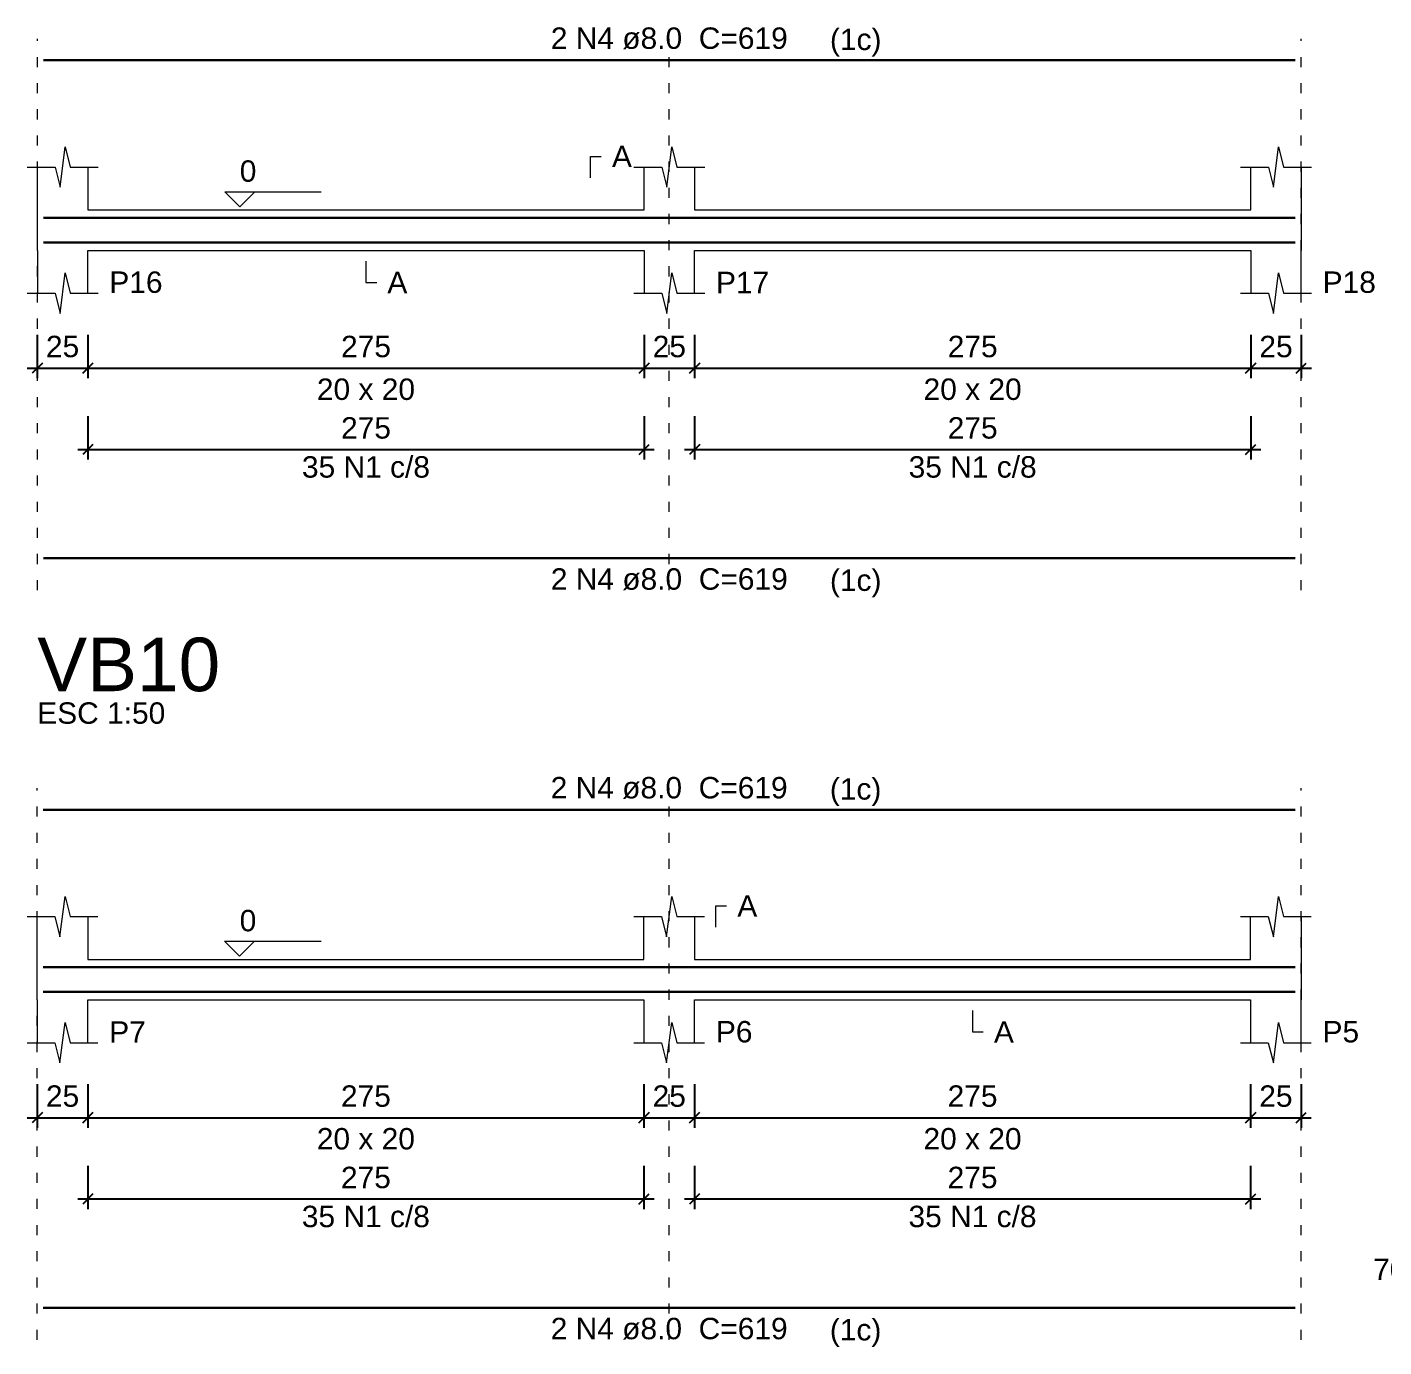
# Model space of a CAD drawing. Header units: millimetres. Extents: x 7 to 580, y -90 to 91.
# Drawn here: x 441.91 to 455.32, y 33.03 to 46.09 of the extents above; entities that cross this region are included whole.
import ezdxf

# ---------------------------------------------------------------- set-up
doc = ezdxf.new("R2010")
doc.units = ezdxf.units.MM
doc.linetypes.add('DOT2', pattern=[3.175, 0, -3.175])
for name, color, linetype, lineweight in [('DT-Barras na forma', 2, 'Continuous', 30), ('DT-Barras rebatidas', 2, 'Continuous', 30), ('DT-Cotas', 9, 'Continuous', 5), ('DT-Forma', 5, 'Continuous', 5), ('DT-Pontilhado', 9, 'DOT2', 5), ('DT-Textos', 7, 'Continuous', 5), ('DT-Título', 3, 'Continuous', 20)]:
    doc.layers.add(name, color=color, linetype=linetype, lineweight=lineweight)
doc.styles.add('Arial', font='arial.ttf')
doc.styles.get("Standard").update_dxf_attribs({"font": 'arial.ttf'})
doc.dimstyles.new('UM_50.000000', dxfattribs={"dimtxt": 0.18, "dimasz": 0.1, "dimexe": 0.1, "dimexo": 0.2, "dimgap": 0, "dimtad": 1, "dimtih": 1, "dimtoh": 1, "dimdec": 1, "dimlfac": 50, "dimzin": 0, "dimdsep": 46, "dimtxsty": 'Standard', "dimblk": 'CLOSED', "dimblk1": 'CLOSED', "dimblk2": 'CLOSED', "dimcen": 0.09, "dimdle": 0.1, "dimadec": 1, "dimazin": 2, "dimtfac": 1, "dimtdec": 4, "dimtofl": 0, "dimtmove": 0, "dimatfit": 3, "dimldrblk": 'CLOSED', "dimfxl": 1, "dimtolj": 1, "dimarcsym": 0})

# ---------------------------------------------------------------- blocks, each defined once
blk = doc.blocks.new('_OBLIQUE')
at = {"color": 0, "linetype": 'ByBlock', "lineweight": -2}
blk.add_line((-0.5, -0.5), (0.5, 0.5), dxfattribs=at)
blk = doc.blocks.new('*D358')
at = {"layer": 'Defpoints', "color": 0, "transparency": 16777216}
for p in [(442.006, 43.246), (442.506, 43.246), (442.506, 42.717)]:
    blk.add_point(p, dxfattribs=at)
at = {"layer": 'DT-Cotas', "color": 0, "lineweight": -2, "transparency": 16777216}
for p, q in [((442.006, 43.046), (442.006, 42.617)), ((442.506, 43.046), (442.506, 42.617)), ((441.906, 42.717), (442.606, 42.717))]:
    blk.add_line(p, q, dxfattribs=at)
at = {"layer": 'DT-Cotas', "color": 0, "lineweight": -2, "transparency": 16777216, "xscale": 0.1, "yscale": 0.1, "zscale": 0.1, "rotation": 180}
blk.add_blockref('_OBLIQUE', (442.006, 42.717), dxfattribs=at)
at = {"layer": 'DT-Cotas', "color": 0, "lineweight": -2, "transparency": 16777216, "xscale": 0.1, "yscale": 0.1, "zscale": 0.1}
blk.add_blockref('_OBLIQUE', (442.506, 42.717), dxfattribs=at)
at = {"layer": 'DT-Cotas', "transparency": 16777216, "insert": (442.256, 42.929), "char_height": 0.2118, "attachment_point": 5, "rotation": 0.0057, "style": 'Arial'}
blk.add_mtext('\\A1;25', dxfattribs=at)
blk = doc.blocks.new('*D359')
at = {"layer": 'Defpoints', "color": 0, "transparency": 16777216}
for p in [(442.506, 43.246), (448.007, 43.246), (448.007, 42.717)]:
    blk.add_point(p, dxfattribs=at)
at = {"layer": 'DT-Cotas', "color": 0, "lineweight": -2, "transparency": 16777216}
for p, q in [((442.506, 43.046), (442.506, 42.617)), ((448.007, 43.046), (448.007, 42.617)), ((442.406, 42.717), (448.107, 42.717))]:
    blk.add_line(p, q, dxfattribs=at)
at = {"layer": 'DT-Cotas', "color": 0, "lineweight": -2, "transparency": 16777216, "xscale": 0.1, "yscale": 0.1, "zscale": 0.1, "rotation": 180}
blk.add_blockref('_OBLIQUE', (442.506, 42.717), dxfattribs=at)
at = {"layer": 'DT-Cotas', "color": 0, "lineweight": -2, "transparency": 16777216, "xscale": 0.1, "yscale": 0.1, "zscale": 0.1}
blk.add_blockref('_OBLIQUE', (448.007, 42.717), dxfattribs=at)
at = {"layer": 'DT-Cotas', "transparency": 16777216, "insert": (445.257, 42.929), "char_height": 0.2118, "attachment_point": 5, "rotation": 0.0057, "style": 'Arial'}
blk.add_mtext('\\A1;275', dxfattribs=at)
blk = doc.blocks.new('*D360')
at = {"layer": 'Defpoints', "color": 0, "transparency": 16777216}
for p in [(448.007, 43.246), (448.507, 43.246), (448.507, 42.717)]:
    blk.add_point(p, dxfattribs=at)
at = {"layer": 'DT-Cotas', "color": 0, "lineweight": -2, "transparency": 16777216}
for p, q in [((448.007, 43.046), (448.007, 42.617)), ((448.507, 43.046), (448.507, 42.617)), ((447.907, 42.717), (448.607, 42.717))]:
    blk.add_line(p, q, dxfattribs=at)
at = {"layer": 'DT-Cotas', "color": 0, "lineweight": -2, "transparency": 16777216, "xscale": 0.1, "yscale": 0.1, "zscale": 0.1, "rotation": 180}
blk.add_blockref('_OBLIQUE', (448.007, 42.717), dxfattribs=at)
at = {"layer": 'DT-Cotas', "color": 0, "lineweight": -2, "transparency": 16777216, "xscale": 0.1, "yscale": 0.1, "zscale": 0.1}
blk.add_blockref('_OBLIQUE', (448.507, 42.717), dxfattribs=at)
at = {"layer": 'DT-Cotas', "transparency": 16777216, "insert": (448.257, 42.929), "char_height": 0.2118, "attachment_point": 5, "rotation": 0.0057, "style": 'Arial'}
blk.add_mtext('\\A1;25', dxfattribs=at)
blk = doc.blocks.new('*D361')
at = {"layer": 'Defpoints', "color": 0, "transparency": 16777216}
for p in [(448.507, 43.246), (454.007, 43.246), (454.007, 42.717)]:
    blk.add_point(p, dxfattribs=at)
at = {"layer": 'DT-Cotas', "color": 0, "lineweight": -2, "transparency": 16777216}
for p, q in [((448.507, 43.046), (448.507, 42.617)), ((454.007, 43.046), (454.007, 42.617)), ((448.407, 42.717), (454.107, 42.717))]:
    blk.add_line(p, q, dxfattribs=at)
at = {"layer": 'DT-Cotas', "color": 0, "lineweight": -2, "transparency": 16777216, "xscale": 0.1, "yscale": 0.1, "zscale": 0.1, "rotation": 180}
blk.add_blockref('_OBLIQUE', (448.507, 42.717), dxfattribs=at)
at = {"layer": 'DT-Cotas', "color": 0, "lineweight": -2, "transparency": 16777216, "xscale": 0.1, "yscale": 0.1, "zscale": 0.1}
blk.add_blockref('_OBLIQUE', (454.007, 42.717), dxfattribs=at)
at = {"layer": 'DT-Cotas', "transparency": 16777216, "insert": (451.257, 42.929), "char_height": 0.2118, "attachment_point": 5, "rotation": 0.0057, "style": 'Arial'}
blk.add_mtext('\\A1;275', dxfattribs=at)
blk = doc.blocks.new('*D362')
at = {"layer": 'Defpoints', "color": 0, "transparency": 16777216}
for p in [(454.007, 43.246), (454.507, 43.246), (454.507, 42.717)]:
    blk.add_point(p, dxfattribs=at)
at = {"layer": 'DT-Cotas', "color": 0, "lineweight": -2, "transparency": 16777216}
for p, q in [((454.007, 43.046), (454.007, 42.617)), ((454.507, 43.046), (454.507, 42.617)), ((453.907, 42.717), (454.607, 42.717))]:
    blk.add_line(p, q, dxfattribs=at)
at = {"layer": 'DT-Cotas', "color": 0, "lineweight": -2, "transparency": 16777216, "xscale": 0.1, "yscale": 0.1, "zscale": 0.1, "rotation": 180}
blk.add_blockref('_OBLIQUE', (454.007, 42.717), dxfattribs=at)
at = {"layer": 'DT-Cotas', "color": 0, "lineweight": -2, "transparency": 16777216, "xscale": 0.1, "yscale": 0.1, "zscale": 0.1}
blk.add_blockref('_OBLIQUE', (454.507, 42.717), dxfattribs=at)
at = {"layer": 'DT-Cotas', "transparency": 16777216, "insert": (454.257, 42.929), "char_height": 0.2118, "attachment_point": 5, "rotation": 0.0057, "style": 'Arial'}
blk.add_mtext('\\A1;25', dxfattribs=at)
blk = doc.blocks.new('*D365')
at = {"layer": 'Defpoints', "color": 0, "transparency": 16777216}
for p in [(442.506, 42.442), (448.007, 42.442), (448.007, 41.912)]:
    blk.add_point(p, dxfattribs=at)
at = {"layer": 'DT-Cotas', "color": 0, "lineweight": -2, "transparency": 16777216}
for p, q in [((442.506, 42.242), (442.506, 41.812)), ((448.007, 42.242), (448.007, 41.812)), ((442.406, 41.912), (448.107, 41.912))]:
    blk.add_line(p, q, dxfattribs=at)
at = {"layer": 'DT-Cotas', "color": 0, "lineweight": -2, "transparency": 16777216, "xscale": 0.1, "yscale": 0.1, "zscale": 0.1, "rotation": 180}
blk.add_blockref('_OBLIQUE', (442.506, 41.912), dxfattribs=at)
at = {"layer": 'DT-Cotas', "color": 0, "lineweight": -2, "transparency": 16777216, "xscale": 0.1, "yscale": 0.1, "zscale": 0.1}
blk.add_blockref('_OBLIQUE', (448.007, 41.912), dxfattribs=at)
at = {"layer": 'DT-Cotas', "transparency": 16777216, "insert": (445.257, 42.124), "char_height": 0.2118, "attachment_point": 5, "rotation": 0.0057, "style": 'Arial'}
blk.add_mtext('\\A1;275', dxfattribs=at)
blk = doc.blocks.new('*D366')
at = {"layer": 'Defpoints', "color": 0, "transparency": 16777216}
for p in [(448.507, 42.442), (454.007, 42.442), (454.007, 41.912)]:
    blk.add_point(p, dxfattribs=at)
at = {"layer": 'DT-Cotas', "color": 0, "lineweight": -2, "transparency": 16777216}
for p, q in [((448.507, 42.242), (448.507, 41.812)), ((454.007, 42.242), (454.007, 41.812)), ((448.407, 41.912), (454.107, 41.912))]:
    blk.add_line(p, q, dxfattribs=at)
at = {"layer": 'DT-Cotas', "color": 0, "lineweight": -2, "transparency": 16777216, "xscale": 0.1, "yscale": 0.1, "zscale": 0.1, "rotation": 180}
blk.add_blockref('_OBLIQUE', (448.507, 41.912), dxfattribs=at)
at = {"layer": 'DT-Cotas', "color": 0, "lineweight": -2, "transparency": 16777216, "xscale": 0.1, "yscale": 0.1, "zscale": 0.1}
blk.add_blockref('_OBLIQUE', (454.007, 41.912), dxfattribs=at)
at = {"layer": 'DT-Cotas', "transparency": 16777216, "insert": (451.257, 42.124), "char_height": 0.2118, "attachment_point": 5, "rotation": 0.0057, "style": 'Arial'}
blk.add_mtext('\\A1;275', dxfattribs=at)
blk = doc.blocks.new('*D397')
at = {"layer": 'Defpoints', "color": 0, "transparency": 16777216}
for p in [(442.006, 35.832), (442.506, 35.832), (442.506, 35.302)]:
    blk.add_point(p, dxfattribs=at)
at = {"layer": 'DT-Cotas', "color": 0, "lineweight": -2, "transparency": 16777216}
for p, q in [((442.006, 35.632), (442.006, 35.202)), ((442.506, 35.632), (442.506, 35.202)), ((441.906, 35.302), (442.606, 35.302))]:
    blk.add_line(p, q, dxfattribs=at)
at = {"layer": 'DT-Cotas', "color": 0, "lineweight": -2, "transparency": 16777216, "xscale": 0.1, "yscale": 0.1, "zscale": 0.1, "rotation": 180}
blk.add_blockref('_OBLIQUE', (442.006, 35.302), dxfattribs=at)
at = {"layer": 'DT-Cotas', "color": 0, "lineweight": -2, "transparency": 16777216, "xscale": 0.1, "yscale": 0.1, "zscale": 0.1}
blk.add_blockref('_OBLIQUE', (442.506, 35.302), dxfattribs=at)
at = {"layer": 'DT-Cotas', "transparency": 16777216, "insert": (442.256, 35.514), "char_height": 0.2118, "attachment_point": 5, "rotation": 0.0057, "style": 'Arial'}
blk.add_mtext('\\A1;25', dxfattribs=at)
blk = doc.blocks.new('*D398')
at = {"layer": 'Defpoints', "color": 0, "transparency": 16777216}
for p in [(442.506, 35.832), (448.006, 35.832), (448.006, 35.302)]:
    blk.add_point(p, dxfattribs=at)
at = {"layer": 'DT-Cotas', "color": 0, "lineweight": -2, "transparency": 16777216}
for p, q in [((442.506, 35.632), (442.506, 35.202)), ((448.006, 35.632), (448.006, 35.202)), ((442.406, 35.302), (448.106, 35.302))]:
    blk.add_line(p, q, dxfattribs=at)
at = {"layer": 'DT-Cotas', "color": 0, "lineweight": -2, "transparency": 16777216, "xscale": 0.1, "yscale": 0.1, "zscale": 0.1, "rotation": 180}
blk.add_blockref('_OBLIQUE', (442.506, 35.302), dxfattribs=at)
at = {"layer": 'DT-Cotas', "color": 0, "lineweight": -2, "transparency": 16777216, "xscale": 0.1, "yscale": 0.1, "zscale": 0.1}
blk.add_blockref('_OBLIQUE', (448.006, 35.302), dxfattribs=at)
at = {"layer": 'DT-Cotas', "transparency": 16777216, "insert": (445.256, 35.514), "char_height": 0.2118, "attachment_point": 5, "rotation": 0.0057, "style": 'Arial'}
blk.add_mtext('\\A1;275', dxfattribs=at)
blk = doc.blocks.new('*D399')
at = {"layer": 'Defpoints', "color": 0, "transparency": 16777216}
for p in [(448.006, 35.832), (448.506, 35.832), (448.506, 35.302)]:
    blk.add_point(p, dxfattribs=at)
at = {"layer": 'DT-Cotas', "color": 0, "lineweight": -2, "transparency": 16777216}
for p, q in [((448.006, 35.632), (448.006, 35.202)), ((448.506, 35.632), (448.506, 35.202)), ((447.906, 35.302), (448.606, 35.302))]:
    blk.add_line(p, q, dxfattribs=at)
at = {"layer": 'DT-Cotas', "color": 0, "lineweight": -2, "transparency": 16777216, "xscale": 0.1, "yscale": 0.1, "zscale": 0.1, "rotation": 180}
blk.add_blockref('_OBLIQUE', (448.006, 35.302), dxfattribs=at)
at = {"layer": 'DT-Cotas', "color": 0, "lineweight": -2, "transparency": 16777216, "xscale": 0.1, "yscale": 0.1, "zscale": 0.1}
blk.add_blockref('_OBLIQUE', (448.506, 35.302), dxfattribs=at)
at = {"layer": 'DT-Cotas', "transparency": 16777216, "insert": (448.256, 35.514), "char_height": 0.2118, "attachment_point": 5, "rotation": 0.0057, "style": 'Arial'}
blk.add_mtext('\\A1;25', dxfattribs=at)
blk = doc.blocks.new('*D400')
at = {"layer": 'Defpoints', "color": 0, "transparency": 16777216}
for p in [(448.506, 35.832), (454.006, 35.832), (454.006, 35.302)]:
    blk.add_point(p, dxfattribs=at)
at = {"layer": 'DT-Cotas', "color": 0, "lineweight": -2, "transparency": 16777216}
for p, q in [((448.506, 35.632), (448.506, 35.202)), ((454.006, 35.632), (454.006, 35.202)), ((448.406, 35.302), (454.106, 35.302))]:
    blk.add_line(p, q, dxfattribs=at)
at = {"layer": 'DT-Cotas', "color": 0, "lineweight": -2, "transparency": 16777216, "xscale": 0.1, "yscale": 0.1, "zscale": 0.1, "rotation": 180}
blk.add_blockref('_OBLIQUE', (448.506, 35.302), dxfattribs=at)
at = {"layer": 'DT-Cotas', "color": 0, "lineweight": -2, "transparency": 16777216, "xscale": 0.1, "yscale": 0.1, "zscale": 0.1}
blk.add_blockref('_OBLIQUE', (454.006, 35.302), dxfattribs=at)
at = {"layer": 'DT-Cotas', "transparency": 16777216, "insert": (451.256, 35.514), "char_height": 0.2118, "attachment_point": 5, "rotation": 0.0057, "style": 'Arial'}
blk.add_mtext('\\A1;275', dxfattribs=at)
blk = doc.blocks.new('*D401')
at = {"layer": 'Defpoints', "color": 0, "transparency": 16777216}
for p in [(454.006, 35.832), (454.506, 35.832), (454.506, 35.302)]:
    blk.add_point(p, dxfattribs=at)
at = {"layer": 'DT-Cotas', "color": 0, "lineweight": -2, "transparency": 16777216}
for p, q in [((454.006, 35.632), (454.006, 35.202)), ((454.506, 35.632), (454.506, 35.202)), ((453.906, 35.302), (454.606, 35.302))]:
    blk.add_line(p, q, dxfattribs=at)
at = {"layer": 'DT-Cotas', "color": 0, "lineweight": -2, "transparency": 16777216, "xscale": 0.1, "yscale": 0.1, "zscale": 0.1, "rotation": 180}
blk.add_blockref('_OBLIQUE', (454.006, 35.302), dxfattribs=at)
at = {"layer": 'DT-Cotas', "color": 0, "lineweight": -2, "transparency": 16777216, "xscale": 0.1, "yscale": 0.1, "zscale": 0.1}
blk.add_blockref('_OBLIQUE', (454.506, 35.302), dxfattribs=at)
at = {"layer": 'DT-Cotas', "transparency": 16777216, "insert": (454.256, 35.514), "char_height": 0.2118, "attachment_point": 5, "rotation": 0.0057, "style": 'Arial'}
blk.add_mtext('\\A1;25', dxfattribs=at)
blk = doc.blocks.new('*D384')
at = {"layer": 'Defpoints', "color": 0, "transparency": 16777216}
for p in [(442.506, 35.027), (448.006, 35.027), (448.006, 34.498)]:
    blk.add_point(p, dxfattribs=at)
at = {"layer": 'DT-Cotas', "color": 0, "lineweight": -2, "transparency": 16777216}
for p, q in [((442.506, 34.827), (442.506, 34.398)), ((448.006, 34.827), (448.006, 34.398)), ((442.406, 34.498), (448.106, 34.498))]:
    blk.add_line(p, q, dxfattribs=at)
at = {"layer": 'DT-Cotas', "color": 0, "lineweight": -2, "transparency": 16777216, "xscale": 0.1, "yscale": 0.1, "zscale": 0.1, "rotation": 180}
blk.add_blockref('_OBLIQUE', (442.506, 34.498), dxfattribs=at)
at = {"layer": 'DT-Cotas', "color": 0, "lineweight": -2, "transparency": 16777216, "xscale": 0.1, "yscale": 0.1, "zscale": 0.1}
blk.add_blockref('_OBLIQUE', (448.006, 34.498), dxfattribs=at)
at = {"layer": 'DT-Cotas', "transparency": 16777216, "insert": (445.256, 34.709), "char_height": 0.2118, "attachment_point": 5, "rotation": 0.0057, "style": 'Arial'}
blk.add_mtext('\\A1;275', dxfattribs=at)
blk = doc.blocks.new('*D385')
at = {"layer": 'Defpoints', "color": 0, "transparency": 16777216}
for p in [(448.506, 35.027), (454.006, 35.027), (454.006, 34.498)]:
    blk.add_point(p, dxfattribs=at)
at = {"layer": 'DT-Cotas', "color": 0, "lineweight": -2, "transparency": 16777216}
for p, q in [((448.506, 34.827), (448.506, 34.398)), ((454.006, 34.827), (454.006, 34.398)), ((448.406, 34.498), (454.106, 34.498))]:
    blk.add_line(p, q, dxfattribs=at)
at = {"layer": 'DT-Cotas', "color": 0, "lineweight": -2, "transparency": 16777216, "xscale": 0.1, "yscale": 0.1, "zscale": 0.1, "rotation": 180}
blk.add_blockref('_OBLIQUE', (448.506, 34.498), dxfattribs=at)
at = {"layer": 'DT-Cotas', "color": 0, "lineweight": -2, "transparency": 16777216, "xscale": 0.1, "yscale": 0.1, "zscale": 0.1}
blk.add_blockref('_OBLIQUE', (454.006, 34.498), dxfattribs=at)
at = {"layer": 'DT-Cotas', "transparency": 16777216, "insert": (451.256, 34.709), "char_height": 0.2118, "attachment_point": 5, "rotation": 0.0057, "style": 'Arial'}
blk.add_mtext('\\A1;275', dxfattribs=at)

msp = doc.modelspace()

# ---------------------------------------------------------------- linework, layer by layer
at = {"layer": 'DT-Barras na forma'}
for points in [[(442.0665, 44.2038), (454.447, 44.2038)], [(442.0665, 43.9598), (454.447, 43.9598)], [(442.0655, 36.7893), (454.4457, 36.7893)], [(442.0655, 36.5453), (454.4457, 36.5453)]]:
    msp.add_lwpolyline(points, dxfattribs=at)
at = {"layer": 'DT-Barras rebatidas'}
for p, q in [((442.0665, 45.7628), (454.447, 45.7628)), ((442.0665, 40.837), (454.447, 40.837)), ((442.0655, 38.3483), (454.4457, 38.3483)), ((442.0655, 33.4225), (454.4457, 33.4225))]:
    msp.add_line(p, q, dxfattribs=at)
at = {"layer": 'DT-Forma'}
for p, q in [((442.2315, 44.5054), (442.2815, 44.9054)), ((442.2815, 44.9054), (442.3315, 44.7054)), ((448.2318, 44.5054), (448.2818, 44.9054)), ((448.2818, 44.9054), (448.3318, 44.7054)), ((454.232, 44.5054), (454.282, 44.9054)), ((454.282, 44.9054), (454.332, 44.7054)), ((441.9065, 44.7054), (442.1815, 44.7054)), ((442.0065, 44.2818), (442.0065, 44.7054)), ((442.1815, 44.7054), (442.2315, 44.5054)), ((442.3315, 44.7054), (442.6065, 44.7054)), ((442.5065, 44.7054), (442.5065, 44.2818)), ((447.9068, 44.7054), (448.1818, 44.7054)), ((448.0068, 44.2818), (448.0068, 44.7054)), ((448.1818, 44.7054), (448.2318, 44.5054)), ((448.3318, 44.7054), (448.6068, 44.7054)), ((448.5068, 44.7054), (448.5068, 44.2818)), ((453.907, 44.7054), (454.182, 44.7054)), ((454.007, 44.2818), (454.007, 44.7054)), ((454.182, 44.7054), (454.232, 44.5054)), ((454.332, 44.7054), (454.607, 44.7054)), ((454.507, 44.7054), (454.507, 44.2818)), ((442.5065, 44.2818), (448.0068, 44.2818)), ((448.5068, 44.2818), (454.007, 44.2818)), ((442.0065, 43.8818), (442.0065, 43.4582)), ((442.5065, 43.4582), (442.5065, 43.8818)), ((442.5065, 43.8818), (448.0068, 43.8818)), ((448.0068, 43.8818), (448.0068, 43.4582)), ((448.5068, 43.4582), (448.5068, 43.8818)), ((448.5068, 43.8818), (454.007, 43.8818)), ((454.007, 43.8818), (454.007, 43.4582)), ((454.507, 43.4582), (454.507, 43.8818)), ((442.2315, 43.2582), (442.2815, 43.6582)), ((442.2815, 43.6582), (442.3315, 43.4582)), ((448.2318, 43.2582), (448.2818, 43.6582)), ((448.2818, 43.6582), (448.3318, 43.4582)), ((454.232, 43.2582), (454.282, 43.6582)), ((454.282, 43.6582), (454.332, 43.4582)), ((441.9065, 43.4582), (442.1815, 43.4582)), ((442.1815, 43.4582), (442.2315, 43.2582)), ((442.3315, 43.4582), (442.6065, 43.4582)), ((447.9068, 43.4582), (448.1818, 43.4582)), ((448.1818, 43.4582), (448.2318, 43.2582)), ((448.3318, 43.4582), (448.6068, 43.4582)), ((453.907, 43.4582), (454.182, 43.4582)), ((454.182, 43.4582), (454.232, 43.2582)), ((454.332, 43.4582), (454.607, 43.4582)), ((442.2305, 37.0909), (442.2805, 37.4909)), ((442.2805, 37.4909), (442.3305, 37.2909)), ((448.2306, 37.0909), (448.2806, 37.4909)), ((448.2806, 37.4909), (448.3306, 37.2909)), ((454.2307, 37.0909), (454.2807, 37.4909)), ((454.2807, 37.4909), (454.3307, 37.2909)), ((441.9055, 37.2909), (442.1805, 37.2909)), ((442.0055, 36.8673), (442.0055, 37.2909)), ((442.1805, 37.2909), (442.2305, 37.0909)), ((442.3305, 37.2909), (442.6055, 37.2909)), ((442.5055, 37.2909), (442.5055, 36.8673)), ((447.9056, 37.2909), (448.1806, 37.2909)), ((448.0056, 36.8673), (448.0056, 37.2909)), ((448.1806, 37.2909), (448.2306, 37.0909)), ((448.3306, 37.2909), (448.6056, 37.2909)), ((448.5056, 37.2909), (448.5056, 36.8673)), ((453.9057, 37.2909), (454.1807, 37.2909)), ((454.0057, 36.8673), (454.0057, 37.2909)), ((454.1807, 37.2909), (454.2307, 37.0909)), ((454.3307, 37.2909), (454.6057, 37.2909)), ((454.5057, 37.2909), (454.5057, 36.8673)), ((442.5055, 36.8673), (448.0056, 36.8673)), ((448.5056, 36.8673), (454.0057, 36.8673)), ((442.0055, 36.4673), (442.0055, 36.0437)), ((442.5055, 36.0437), (442.5055, 36.4673)), ((442.5055, 36.4673), (448.0056, 36.4673)), ((448.0056, 36.4673), (448.0056, 36.0437)), ((448.5056, 36.0437), (448.5056, 36.4673)), ((448.5056, 36.4673), (454.0057, 36.4673)), ((454.0057, 36.4673), (454.0057, 36.0437)), ((454.5057, 36.0437), (454.5057, 36.4673)), ((442.2305, 35.8437), (442.2805, 36.2437)), ((442.2805, 36.2437), (442.3305, 36.0437)), ((448.2306, 35.8437), (448.2806, 36.2437)), ((448.2806, 36.2437), (448.3306, 36.0437)), ((454.2307, 35.8437), (454.2807, 36.2437)), ((454.2807, 36.2437), (454.3307, 36.0437)), ((441.9055, 36.0437), (442.1805, 36.0437)), ((442.1805, 36.0437), (442.2305, 35.8437)), ((442.3305, 36.0437), (442.6055, 36.0437)), ((447.9056, 36.0437), (448.1806, 36.0437)), ((448.1806, 36.0437), (448.2306, 35.8437)), ((448.3306, 36.0437), (448.6056, 36.0437)), ((453.9057, 36.0437), (454.1807, 36.0437)), ((454.1807, 36.0437), (454.2307, 35.8437)), ((454.3307, 36.0437), (454.6057, 36.0437))]:
    msp.add_line(p, q, dxfattribs=at)
at = {"layer": 'DT-Forma', "linetype": 'Continuous'}
for p, q in [((442.0065, 43.8818), (442.0065, 44.2818)), ((454.507, 44.2818), (454.507, 43.8818)), ((442.0055, 36.4673), (442.0055, 36.8673)), ((454.5057, 36.8673), (454.5057, 36.4673))]:
    msp.add_line(p, q, dxfattribs=at)
at = {"layer": 'DT-Pontilhado', "ltscale": 0.05}
for p, q in [((442.0065, 40.5193), (442.0065, 45.9746)), ((448.2568, 40.5193), (448.2568, 45.9746)), ((454.507, 40.5193), (454.507, 45.9746)), ((442.0055, 33.1048), (442.0055, 38.5601)), ((448.2556, 33.1048), (448.2556, 38.5601)), ((454.5057, 33.1048), (454.5057, 38.5601))]:
    msp.add_line(p, q, dxfattribs=at)
at = {"layer": 'DT-Textos'}
for points in [[(447.4773, 44.5995), (447.4773, 44.8113), (447.5832, 44.8113)], [(444.1566, 44.4619), (444.0083, 44.3136), (443.8601, 44.4619), (444.8132, 44.4619)], [(445.2566, 43.7759), (445.2566, 43.5641), (445.3625, 43.5641)], [(448.7174, 37.185), (448.7174, 37.3968), (448.8233, 37.3968)], [(444.1555, 37.0473), (444.0073, 36.8991), (443.859, 37.0473), (444.8121, 37.0473)], [(451.2556, 36.3614), (451.2556, 36.1496), (451.3615, 36.1496)]]:
    msp.add_lwpolyline(points, dxfattribs=at)

# ---------------------------------------------------------------- texts
at = {"layer": 'DT-Barras rebatidas', "color": 7, "char_height": 0.2118, "attachment_point": 8, "line_spacing_factor": 0.9, "style": 'Arial'}
for s, insert, width in [('2 N4 ø8.0  C=619', (448.2565, 45.8691), 4.06656), ('35 N1 c/8', (445.2566, 41.6304), 2.28744), ('35 N1 c/8', (451.2569, 41.6304), 2.28744), ('2 N4 ø8.0  C=619', (448.2565, 40.5191), 4.06656), ('2 N4 ø8.0  C=619', (448.2555, 38.4546), 4.06656), ('35 N1 c/8', (445.2555, 34.2159), 2.28744), ('35 N1 c/8', (451.2556, 34.2159), 2.28744), ('70 N1 ø5.0  C=68', (456.3895, 33.6896), 4.06656), ('2 N4 ø8.0  C=619', (448.2555, 33.1046), 4.06656)]:
    msp.add_mtext(s, dxfattribs=dict(at, insert=insert, width=width))
at = {"layer": 'DT-Textos', "char_height": 0.2118, "line_spacing_factor": 0.798, "style": 'Arial'}
for s, insert, width, attachment_point in [('(1c)', (449.8455, 45.7992), 1.01664, 7), ('A', (447.6895, 44.7051), 0.25416, 7), ('0', (444.0085, 44.5571), 0.25416, 7), ('P16', (442.7185, 43.4581), 0.76248, 7), ('A', (445.4685, 43.4581), 0.25416, 7), ('P17', (448.7185, 43.4581), 0.76248, 7), ('P18', (454.7185, 43.4581), 0.76248, 7), ('20 x 20', (445.2565, 42.3991), 1.77912, 8), ('20 x 20', (451.2565, 42.3991), 1.77912, 8), ('(1c)', (449.8455, 40.4492), 1.01664, 7), ('ESC 1:50', (442.0055, 39.1956), 2.03328, 7), ('(1c)', (449.8445, 38.3847), 1.01664, 7), ('A', (448.9295, 37.2906), 0.25416, 7), ('0', (444.0075, 37.1426), 0.25416, 7), ('P7', (442.7175, 36.0436), 0.50832, 7), ('P6', (448.7175, 36.0436), 0.50832, 7), ('A', (451.4675, 36.0436), 0.25416, 7), ('P5', (454.7175, 36.0436), 0.50832, 7), ('20 x 20', (445.2555, 34.9846), 1.77912, 8), ('20 x 20', (451.2555, 34.9846), 1.77912, 8), ('(1c)', (449.8445, 33.0347), 1.01664, 7)]:
    msp.add_mtext(s, dxfattribs=dict(at, insert=insert, width=width, attachment_point=attachment_point))
at = {"layer": 'DT-Título', "insert": (442.0055, 39.5134), "char_height": 0.5295, "width": 2.5416, "attachment_point": 7, "line_spacing_factor": 0.798, "style": 'Arial'}
msp.add_mtext('VB10', dxfattribs=at)

# ---------------------------------------------------------------- dimensions: what is measured, and where the dimension line sits
at = {"layer": 'DT-Cotas'}
for base, p1, p2, picture, middle in [((442.5065, 42.7169), (442.0065, 43.2464), (442.5065, 43.2464), '*D358', (442.2565, 42.9287)), ((448.0068, 42.7169), (442.5065, 43.2464), (448.0068, 43.2464), '*D359', (445.2566, 42.9287)), ((448.5068, 42.7169), (448.0068, 43.2464), (448.5068, 43.2464), '*D360', (448.2568, 42.9287)), ((454.007, 42.7169), (448.5068, 43.2464), (454.007, 43.2464), '*D361', (451.2569, 42.9287)), ((454.507, 42.7169), (454.007, 43.2464), (454.507, 43.2464), '*D362', (454.257, 42.9287)), ((448.0068, 41.9121), (442.5065, 42.4416), (448.0068, 42.4416), '*D365', (445.2566, 42.1239)), ((454.007, 41.9121), (448.5068, 42.4416), (454.007, 42.4416), '*D366', (451.2569, 42.1239)), ((442.5055, 35.3024), (442.0055, 35.8319), (442.5055, 35.8319), '*D397', (442.2555, 35.5142)), ((448.0056, 35.3024), (442.5055, 35.8319), (448.0056, 35.8319), '*D398', (445.2555, 35.5142)), ((448.5056, 35.3024), (448.0056, 35.8319), (448.5056, 35.8319), '*D399', (448.2556, 35.5142)), ((454.0057, 35.3024), (448.5056, 35.8319), (454.0057, 35.8319), '*D400', (451.2556, 35.5142)), ((454.5057, 35.3024), (454.0057, 35.8319), (454.5057, 35.8319), '*D401', (454.2557, 35.5142)), ((448.0056, 34.4976), (442.5055, 35.0271), (448.0056, 35.0271), '*D384', (445.2555, 34.7094)), ((454.0057, 34.4976), (448.5056, 35.0271), (454.0057, 35.0271), '*D385', (451.2556, 34.7094))]:
    dim = msp.add_linear_dim(base=base, p1=p1, p2=p2, dimstyle='UM_50.000000', override={"dimtxt": 0.2118, "dimasz": 0.1, "dimexe": 0.1, "dimexo": 0.2, "dimtad": 1, "dimtih": 0, "dimtoh": 0, "dimdec": 1, "dimlfac": 50, "dimzin": 8, "dimtxsty": 'Arial', "dimblk": 'OBLIQUE', "dimblk1": 'OBLIQUE', "dimblk2": 'OBLIQUE', "dimsah": 1, "dimdle": 0.1, "dimse1": 0, "dimse2": 0, "dimclrt": 256, "dimadec": 1, "dimazin": 3, "dimtmove": 2, "dimldrblk": 'OBLIQUE'}, dxfattribs=at)
    dim.commit()
    dim.dimension.update_dxf_attribs({"geometry": picture, "text_midpoint": middle, "dimtype": 160, "text_rotation": 0.00573})

doc.saveas('drawing.dxf')
